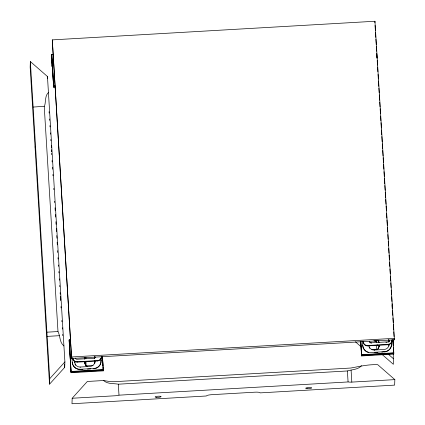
<?xml version="1.0" encoding="UTF-8"?>
<svg xmlns="http://www.w3.org/2000/svg" width="425" height="425" viewBox="0 0 425 425"><rect width="100%" height="100%" fill="white"/><g stroke="black" fill="none" stroke-linecap="round" stroke-linejoin="round"><path stroke-width="0.64" d="M30.361 61.583L30.159 67.081L49.534 384.168L64.701 367.381L64.903 361.882L47.462 76.505L30.361 61.583L49.736 378.67L49.534 384.168M47.398 78.338L47.462 76.505M51.537 60.361L51.335 65.854L52.312 66.709M53.067 54.31L51.754 54.384L51.707 55.638L53.64 87.263L55.611 87.146M52.286 39.881L71.607 358.472L394.262 339.835L394.32 338.337L374.946 21.25L52.286 39.881L71.607 358.472M53.64 87.263L51.754 54.384M54.161 73.01L54.517 80.373L54.549 79.374M69.286 320.477L69.636 327.845L69.673 326.846M70.507 339.772L69.195 339.846L69.153 341.1L71.081 372.725L103.264 370.866L102.494 356.299L102.468 357.048M71.081 372.725L69.195 339.846M82.912 369.373L80.336 369.522A7.634 7.501 2.1 0 1 72.255 362.472L72.261 362.217A7.634 7.501 2.1 0 0 80.341 369.272L93.893 368.486A7.634 7.501 2.1 0 0 101.054 360.554L100.948 358.774M72.181 398.252L71.979 403.75L206.423 395.988A5.387 0.993 -3.5 0 1 211.836 394.676L254.857 392.19A5.387 0.993 -3.5 0 1 260.196 392.881L394.639 385.119L394.841 379.621L377.74 364.698C368.475 364.289 359.741 366.414 350.784 368.034L114.166 381.698L110.718 381.692L103.562 380.529L87.343 381.464L72.181 398.252L115.202 395.765A4.043 0.749 -3.5 0 0 118.708 395.192L348.341 381.932A4.043 0.749 -3.5 0 0 351.82 382.102L394.841 379.621M97.5 360.968L97.516 360.575A4.245 4.17 2.1 0 0 101.495 356.171L101.479 356.564A4.245 4.17 2.1 0 1 97.5 360.968L77.175 362.142L77.191 361.749A4.245 4.17 2.1 0 1 72.702 357.834M80.16 367.524L80.182 367.025A5.089 5.004 2.1 0 1 74.795 362.323L74.773 362.822L74.715 361.059M84.92 364.034A5.089 5.004 2.1 0 1 84.665 362.753L84.687 362.254A5.089 5.004 2.1 0 0 87.492 366.43M86.052 361.314L85.882 365.909L92.979 365.5M93.893 368.486L93.882 368.741A7.634 7.501 2.1 0 0 95.2 368.549M94.594 357.505L94.61 357.005M94.733 363.465A5.089 5.004 2.1 0 0 94.828 362.164L94.865 361.165A5.089 5.004 2.1 0 1 90.089 366.451L80.182 367.025M95.843 368.369A7.634 7.501 2.1 0 0 101.049 360.809L101.054 360.554M360.767 342.136L360.793 341.381L361.595 354.949L393.778 353.09M393.789 352.84L393.741 354.089L361.558 355.948L361.606 354.7L393.789 352.84L392.982 339.66M368.82 352.607A7.634 7.501 2.1 0 1 362.732 345.695L362.743 345.445A7.634 7.501 2.1 0 0 370.818 352.495L384.37 351.714A7.634 7.501 2.1 0 0 391.537 343.783L391.42 341.881M374.887 22.748L374.946 21.25M376.821 54.373L376.938 57.922M367.683 345.902L367.699 345.509A4.245 4.17 2.1 0 1 363.21 341.594L363.194 341.987A4.245 4.17 2.1 0 0 367.683 345.902L388.009 344.728A4.245 4.17 2.1 0 0 391.988 340.324L392.004 339.931A4.245 4.17 2.1 0 1 388.025 344.335L388.009 344.728M368.879 346.338L368.895 345.838M370.117 342.768A1.695 1.668 2.1 0 1 369.548 341.62L369.564 341.227A1.695 1.668 2.1 0 0 371.36 342.794L371.344 343.188A1.695 1.668 2.1 0 1 370.903 343.156M374.282 350.54L374.297 350.041A5.089 5.004 2.1 0 1 369.166 346.625M375.652 341.163L375.663 340.85M376.422 345.111L376.263 349.387L371.827 349.647M381.777 352.112L384.37 351.714M388.647 350.359A7.634 7.501 2.1 0 0 391.526 344.032L391.537 343.783M393.247 353.531L393.364 364.31L382.128 354.503M48.439 92.438C44.598 96.193 46.059 101.766 44.492 106.261L33.192 107.068M49.736 378.67L64.903 361.882M361.521 365.633C357.914 369.851 352.171 369.394 347.4 370.967L118.331 384.195C113.358 383.207 107.674 384.306 103.562 380.529M53.683 86.009L55 85.935M53.678 86.264L54.99 86.185M54.974 86.684L53.656 86.764L51.744 54.634M46.947 332.185L57.991 331.548C60.456 336.148 59.325 342.375 63.931 345.945M47.154 336.393L59.314 335.686M70.502 340.021L69.185 340.101L71.103 372.226L103.28 370.366L102.436 356.527M71.66 356.968L394.32 338.337M362.095 341.557L363.407 341.482M371.36 342.794L387.871 341.838A1.695 1.668 2.1 0 0 389.465 340.08L389.449 340.473A1.695 1.668 2.1 0 1 389.273 341.317M385.879 342.348L387.196 342.274M77.191 361.749L97.516 360.575M367.699 345.509L388.025 344.335M374.297 350.041L384.211 349.467A5.089 5.004 2.1 0 0 388.987 344.181M87.433 369.112L90.658 368.927M374.68 352.522L377.91 352.336M71.129 371.471L103.312 369.612M71.118 371.726L103.302 369.867M393.757 353.589L361.579 355.449L360.735 341.615M377.442 344.744L379.397 346.449M388.195 354.126L393.566 358.812M355.38 341.774L360.868 346.566M60.43 293.834L60.398 293.967M51.648 151.194L51.701 151.709L51.643 149.701M51.505 147.395L51.367 145.701L51.425 147.709M54.639 201.216L54.724 202.55M60.557 297.24L60.743 299.683L60.594 296.119M375.052 25.399L375.376 30.696M375.493 32.677L375.78 37.315M375.902 39.297L376.221 44.593M376.343 46.58L376.63 51.213M376.747 53.199L377.055 58.193M377.193 60.483L377.48 65.115M377.597 67.102L377.883 71.735M378.043 74.386L378.324 79.018M378.447 81.005L378.771 86.302M378.893 88.283L379.174 92.921M379.297 94.902L379.621 100.199M379.743 102.186L380.024 106.818M380.147 108.805L380.428 113.438M380.593 116.089L380.874 120.721M380.997 122.708L381.321 128.005M381.443 129.992L381.724 134.624M381.847 136.611L382.171 141.907M382.293 143.889L382.574 148.527M382.697 150.514L383.021 155.805M383.143 157.792L383.424 162.424M383.547 164.411L383.828 169.049M383.987 171.695L384.274 176.327M384.397 178.314L384.715 183.611M384.837 185.597L385.124 190.23M385.241 192.217L385.565 197.513M385.688 199.495L385.969 204.133M386.091 206.12L386.378 210.752M386.538 213.398L386.819 218.036M386.941 220.017L387.265 225.314M387.388 227.301L387.669 231.933M387.834 234.584L388.115 239.217M388.237 241.203L388.519 245.836M388.684 248.482L388.965 253.119M389.087 255.106L389.369 259.739M389.534 262.384L389.773 266.358M389.938 269.004L390.219 273.642M390.378 276.287L390.665 280.92M390.788 282.907L391.069 287.539M391.228 290.19L391.515 294.822M391.632 296.809L391.919 301.442M392.057 303.753L392.365 308.725M392.482 310.712L392.769 315.345M392.928 317.99L393.21 322.628M393.332 324.61L393.656 329.906M393.778 331.893L394.06 336.526M394.182 338.513L394.262 339.835M392.062 305.389L392.254 308.577M392.913 339.756L393.279 345.684M393.359 347.002L393.678 352.272M392.897 340.255L393.215 345.525M393.337 347.501L393.741 354.089M391.446 342.768L391.526 344.032M388.71 339.745L388.827 341.647M388.657 339.607L388.811 342.146M378.787 340.813L378.903 342.715M378.728 340.68L378.845 342.582M376.263 340.595L376.391 342.614M362.488 341.286L362.732 345.695M360.676 341.456L361.558 355.948M351.087 370.154L351.82 382.102M347.4 370.967L348.064 381.82M118.331 384.195L118.989 395.048M102.377 356.368L102.537 359.008M102.622 360.326L102.94 365.596M103.062 367.572L103.264 370.866M100.9 358.429L101.049 360.809M94.536 356.591L94.685 358.195M94.52 357.09L94.594 358.36M94.748 360.899L94.828 362.164M85.871 357.356L85.951 358.679M85.356 357.319L85.436 358.642M85.6 361.282L85.802 364.586M84.416 357.813L84.49 359.082M84.357 357.68L84.432 358.95M84.591 361.484L84.665 362.753M71.99 357.781L72.255 362.472M55.048 207.836L55.213 210.481M55.452 214.444L55.617 217.085M55.898 221.712L56.057 224.352M56.302 228.315L56.504 231.62M56.743 235.583L56.907 238.223M57.147 242.186L57.311 244.832M49.077 111.727L49.162 113.05M49.523 118.995L49.603 120.317M49.927 125.603L50.007 126.921M50.368 132.866L50.453 134.188M50.772 139.474L50.857 140.797M51.622 153.345L51.701 154.668M52.068 160.613L52.148 161.936M52.472 167.216L52.588 169.203M52.912 174.484L52.992 175.807M53.763 188.36L53.842 189.678M57.678 252.434L57.593 250.676M58.002 257.72L58.082 259.043M58.443 264.988L58.523 266.31M58.847 271.591L58.926 272.914M59.293 278.858L59.373 280.181M59.697 285.467L59.776 286.785M60.138 292.735L60.217 294.052M60.541 299.338L60.621 300.661M60.987 306.606L61.067 307.928M61.832 320.477L61.917 321.799M62.278 327.744L62.358 329.067M62.682 334.353L62.762 335.67M64.499 364.076L64.701 367.381M44.237 106.425L57.991 331.548M77.175 362.142A4.245 4.17 2.1 0 1 72.686 358.227M95.131 356.931A1.695 1.668 2.1 0 1 94.371 358.424M95.11 356.973A1.695 1.668 2.1 0 1 93.553 358.302L77.037 359.252A1.695 1.668 2.1 0 1 75.326 358.116M377.421 340.584A3.607 3.543 2.1 0 1 373.825 340.792M376.587 340.675A3.607 3.543 2.1 0 1 374.723 340.781M389.024 341.679A1.695 1.668 2.1 0 1 388.689 341.96M388.11 350.742A7.634 7.501 2.1 0 1 386.936 351.363M386.32 351.597A7.634 7.501 2.1 0 1 384.359 351.964M388.965 344.68A5.089 5.004 2.1 0 1 388.87 345.982M376.778 349.722A5.089 5.004 2.1 0 0 379.058 345.254L379.042 345.753A5.089 5.004 2.1 0 1 377.767 349.371M369.729 348.298A5.089 5.004 2.1 0 1 369.15 347.124M75.608 365.282A5.089 5.004 2.1 0 1 75.028 364.108M94.849 361.664A5.089 5.004 2.1 0 1 94.754 362.966M86.371 366.196A5.089 5.004 2.1 0 1 85.499 365.208M35.232 146.63L35.572 152.639L35.232 146.63M44.274 294.605L44.614 300.613L44.274 294.605M156.57 397.354A3.018 0.558 -3.5 0 0 161.107 396.61A3.018 0.558 -3.5 0 0 156.607 396.387A3.018 0.558 -3.5 0 0 156.57 397.354M307.147 388.657A3.018 0.558 -3.5 0 0 311.679 387.913A3.018 0.558 -3.5 0 0 307.179 387.69A3.018 0.558 -3.5 0 0 307.147 388.657"/></g></svg>
